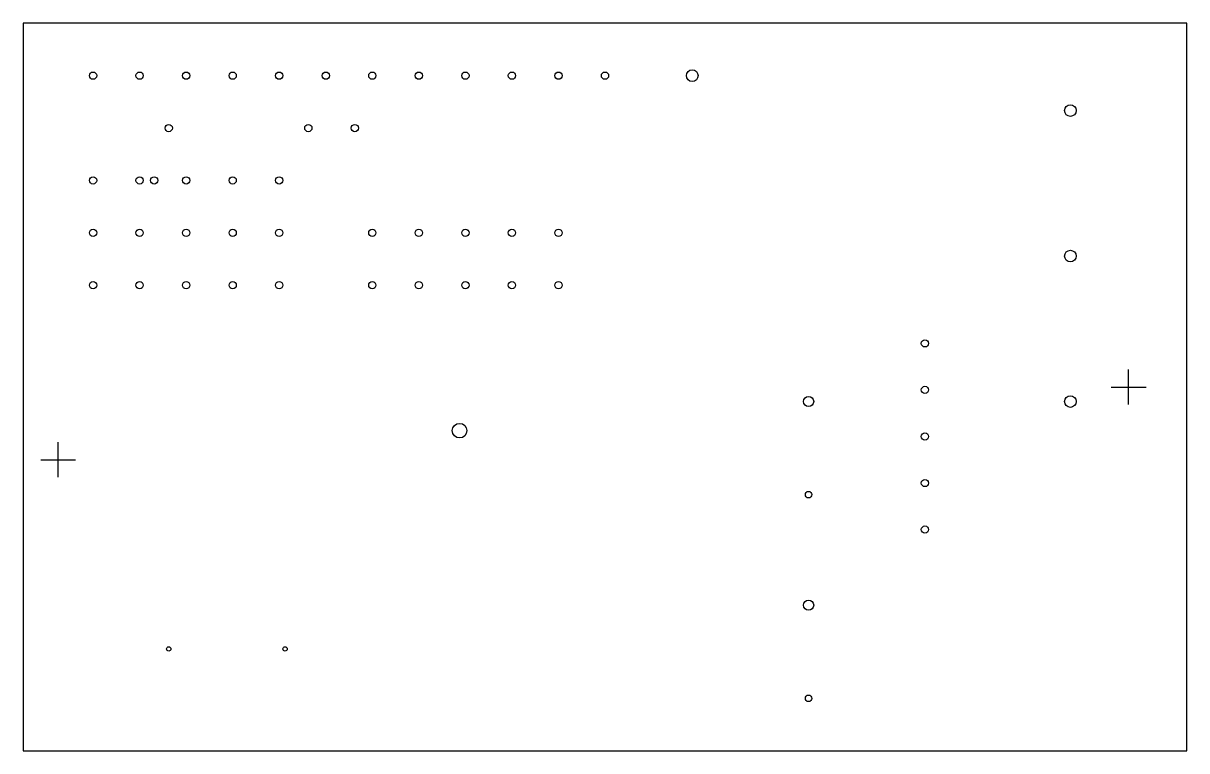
# Model space of a CAD drawing. Header units: millimetres. Extents: x 0 to 800, y 0 to 500.
import ezdxf

# ---------------------------------------------------------------- set-up
doc = ezdxf.new("R2010")
doc.units = ezdxf.units.MM

msp = doc.modelspace()

# ---------------------------------------------------------------- linework, layer by layer
at = {"layer": 'A-long-X'}
for centre in [(48, 464), (80, 464), (112, 464), (144, 464), (176, 464), (208, 464), (240, 464), (272, 464), (304, 464), (336, 464), (368, 464), (400, 464)]:
    msp.add_circle(centre, 2.5, dxfattribs=at)
at = {"layer": 'B-gap'}
for centre in [(100, 428), (196, 428), (228, 428)]:
    msp.add_circle(centre, 2.5, dxfattribs=at)
at = {"layer": 'C-offpitch'}
for centre in [(48, 392), (80, 392), (90, 392), (112, 392), (144, 392), (176, 392)]:
    msp.add_circle(centre, 2.5, dxfattribs=at)
at = {"layer": 'CROSS'}
for p, q in [((760, 238), (760, 262)), ((748, 250), (772, 250)), ((24, 188), (24, 212)), ((12, 200), (36, 200))]:
    msp.add_line(p, q, dxfattribs=at)
at = {"layer": 'D-depth-13'}
for centre in [(48, 356), (80, 356), (112, 356), (144, 356), (176, 356)]:
    msp.add_circle(centre, 2.5, dxfattribs=at)
at = {"layer": 'D-depth-8'}
for centre in [(240, 356), (272, 356), (304, 356), (336, 356), (368, 356)]:
    msp.add_circle(centre, 2.5, dxfattribs=at)
at = {"layer": 'E-feed-0.8'}
for centre in [(240, 320), (272, 320), (304, 320), (336, 320), (368, 320)]:
    msp.add_circle(centre, 2.5, dxfattribs=at)
at = {"layer": 'E-feed-2'}
for centre in [(48, 320), (80, 320), (112, 320), (144, 320), (176, 320)]:
    msp.add_circle(centre, 2.5, dxfattribs=at)
at = {"layer": 'F-Y-column'}
for centre in [(620, 280), (620, 248), (620, 216), (620, 184), (620, 152)]:
    msp.add_circle(centre, 2.5, dxfattribs=at)
at = {"layer": 'G-dowel-Y'}
for centre in [(720, 440), (720, 340), (720, 240)]:
    msp.add_circle(centre, 4, dxfattribs=at)
at = {"layer": 'H-Y-gang'}
for centre, radius in [((540, 240), 3.5), ((540, 176), 2.25), ((540, 100), 3.5), ((540, 36), 2.25)]:
    msp.add_circle(centre, radius, dxfattribs=at)
at = {"layer": 'I-blind'}
msp.add_circle((180, 70), 1.5, dxfattribs=at)
at = {"layer": 'I-through'}
msp.add_circle((100, 70), 1.5, dxfattribs=at)
at = {"layer": 'J-isolated'}
msp.add_circle((300, 220), 5, dxfattribs=at)
at = {"layer": 'K-mixed-on-shelf-Y'}
msp.add_circle((460, 464), 4, dxfattribs=at)
at = {"layer": 'OUTLINE'}
for p, q in [((800, 500), (0, 500)), ((0, 500), (0, 0)), ((800, 0), (800, 500)), ((0, 0), (800, 0))]:
    msp.add_line(p, q, dxfattribs=at)

doc.saveas('drawing.dxf')
